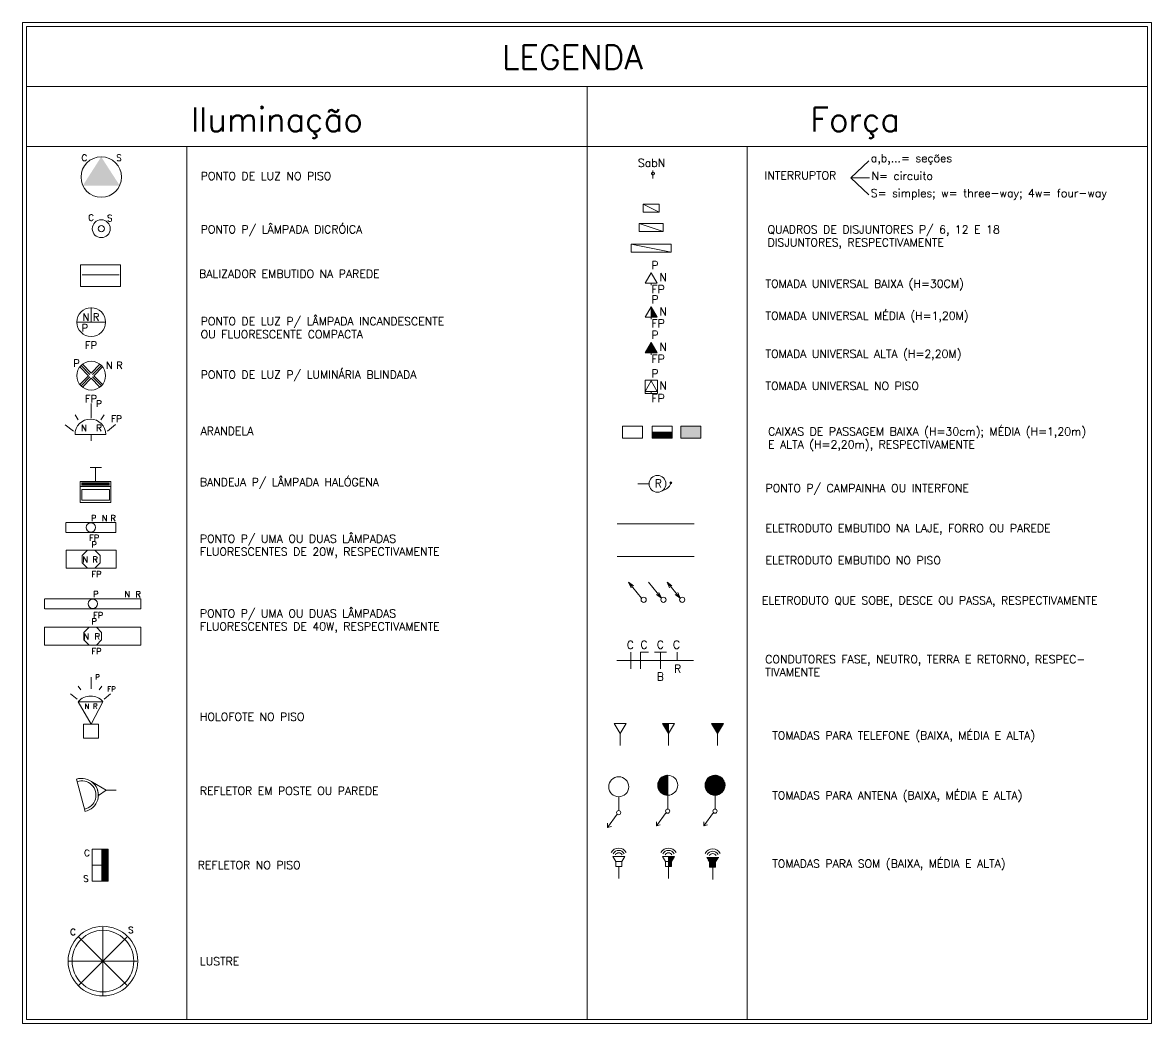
# Model space of a CAD drawing. Header units: metres. Extents: x 500 to 621, y -238 to -209.
# Drawn here: x 607.09 to 621.19, y -226.23 to -213.72 of the extents above; entities that cross this region are included whole.
import ezdxf

# ---------------------------------------------------------------- set-up
doc = ezdxf.new("R2010")
doc.units = ezdxf.units.M
doc.header["$LTSCALE"] = 6
doc.header["$MEASUREMENT"] = 0
doc.linetypes.add('HIDDEN', pattern=[0.375, 0.25, -0.125])
doc.layers.get('0').update_dxf_attribs({"lineweight": 0})
doc.styles.add('ROMANS', font='romans.shx', dxfattribs={"width": 0.7})

msp = doc.modelspace()

# ---------------------------------------------------------------- linework, layer by layer
at = {"color": 4}
for p, q in [((607.088, -213.723), (607.088, -226.225)), ((607.088, -213.723), (621.188, -213.723)), ((621.188, -213.723), (621.188, -226.225)), ((609.138, -215.273), (609.138, -226.175)), ((616.138, -215.273), (616.138, -226.175)), ((614.962, -215.573), (614.962, -215.673)), ((614.84, -215.99), (615.04, -216.09)), ((614.84, -216.09), (614.84, -215.99)), ((614.84, -215.99), (615.04, -215.99)), ((615.04, -215.99), (615.04, -216.09)), ((615.04, -216.09), (614.84, -216.09)), ((614.79, -216.231), (615.09, -216.331)), ((614.79, -216.331), (614.79, -216.231)), ((614.79, -216.231), (615.09, -216.231)), ((615.09, -216.231), (615.09, -216.331)), ((615.09, -216.331), (614.79, -216.331)), ((614.69, -216.49), (615.19, -216.59)), ((614.69, -216.59), (614.69, -216.49)), ((614.69, -216.49), (615.19, -216.49)), ((615.19, -216.49), (615.19, -216.59)), ((615.19, -216.59), (614.69, -216.59)), ((614.865, -216.978), (614.94, -216.848)), ((614.94, -216.848), (614.865, -216.978)), ((614.94, -216.848), (614.865, -216.978)), ((615.015, -216.978), (614.94, -216.848)), ((614.865, -216.978), (615.015, -216.978)), ((614.94, -216.978), (614.94, -217.003)), ((614.865, -217.404), (614.94, -217.274)), ((614.94, -217.274), (614.865, -217.404)), ((614.94, -217.274), (614.865, -217.404)), ((614.94, -217.404), (614.94, -217.274)), ((615.015, -217.404), (614.94, -217.274)), ((614.865, -217.404), (615.015, -217.404)), ((614.94, -217.404), (614.94, -217.429)), ((614.865, -217.849), (614.94, -217.719)), ((614.94, -217.719), (614.865, -217.849)), ((614.94, -217.719), (614.865, -217.849)), ((614.94, -217.849), (614.94, -217.719)), ((615.015, -217.849), (614.94, -217.719)), ((614.865, -217.849), (615.015, -217.849)), ((614.94, -217.849), (614.94, -217.874)), ((614.865, -218.33), (614.94, -218.2)), ((614.94, -218.2), (614.865, -218.33)), ((614.94, -218.2), (614.865, -218.33)), ((615.015, -218.33), (614.94, -218.2)), ((614.865, -218.33), (615.015, -218.33)), ((614.94, -218.33), (614.94, -218.355)), ((614.583, -218.913), (614.583, -218.763)), ((614.583, -218.763), (614.833, -218.763)), ((614.833, -218.763), (614.833, -218.913)), ((614.951, -218.913), (614.951, -218.763)), ((614.951, -218.763), (615.201, -218.763)), ((615.201, -218.763), (615.201, -218.913)), ((615.309, -218.913), (615.309, -218.763)), ((615.309, -218.763), (615.559, -218.763)), ((615.559, -218.763), (615.559, -218.913)), ((614.833, -218.913), (614.583, -218.913)), ((614.951, -218.838), (615.201, -218.838)), ((615.201, -218.913), (614.951, -218.913)), ((615.559, -218.913), (615.309, -218.913)), ((614.82, -220.911), (614.658, -220.715)), ((614.658, -220.715), (614.718, -220.757)), ((614.658, -220.715), (614.688, -220.782)), ((615.067, -220.911), (614.905, -220.715)), ((615.301, -220.911), (615.139, -220.715)), ((615.139, -220.715), (615.199, -220.757)), ((615.139, -220.715), (615.169, -220.782)), ((615.067, -220.911), (615.007, -220.869)), ((615.067, -220.911), (615.037, -220.844)), ((615.301, -220.911), (615.271, -220.844)), ((614.686, -221.587), (614.686, -221.797)), ((614.805, -221.587), (614.905, -221.587)), ((614.805, -221.587), (614.805, -221.797)), ((614.979, -221.587), (615.132, -221.587)), ((615.054, -221.587), (615.054, -221.797)), ((615.264, -221.586), (615.264, -221.691)), ((614.509, -221.692), (615.467, -221.692)), ((607.088, -226.225), (621.188, -226.225))]:
    msp.add_line(p, q, dxfattribs=at)
at = {"color": 6}
for p, q in [((607.138, -213.773), (607.138, -226.175)), ((607.138, -213.773), (621.138, -213.773)), ((621.138, -213.773), (621.138, -226.175)), ((607.138, -214.523), (621.138, -214.523)), ((614.138, -214.523), (614.138, -226.175)), ((607.138, -215.273), (621.138, -215.273)), ((614.514, -219.985), (615.478, -219.985)), ((607.138, -226.175), (621.138, -226.175))]:
    msp.add_line(p, q, dxfattribs=at)
at = {"color": 2}
for p, q in [((617.657, -215.449), (617.433, -215.662)), ((617.433, -215.662), (617.657, -215.875)), ((617.433, -215.662), (617.666, -215.662)), ((614.479, -222.477), (614.554, -222.602)), ((614.479, -222.477), (614.629, -222.477)), ((614.554, -222.602), (614.629, -222.477)), ((615.081, -222.477), (615.156, -222.602)), ((615.081, -222.477), (615.231, -222.477)), ((615.156, -222.549), (615.084, -222.477)), ((615.156, -222.558), (615.089, -222.491)), ((615.156, -222.54), (615.093, -222.477)), ((615.156, -222.531), (615.102, -222.477)), ((615.156, -222.522), (615.11, -222.477)), ((615.156, -222.513), (615.119, -222.477)), ((615.156, -222.505), (615.128, -222.477)), ((615.156, -222.496), (615.137, -222.477)), ((615.156, -222.487), (615.146, -222.477)), ((615.156, -222.478), (615.155, -222.477)), ((615.156, -222.602), (615.231, -222.477)), ((615.156, -222.602), (615.156, -222.477)), ((615.692, -222.477), (615.767, -222.602)), ((615.692, -222.477), (615.842, -222.477)), ((615.787, -222.569), (615.695, -222.477)), ((615.784, -222.574), (615.7, -222.491)), ((615.79, -222.563), (615.704, -222.477)), ((615.794, -222.558), (615.713, -222.477)), ((615.797, -222.552), (615.722, -222.477)), ((615.8, -222.547), (615.731, -222.477)), ((615.803, -222.541), (615.739, -222.477)), ((615.807, -222.536), (615.748, -222.477)), ((615.81, -222.53), (615.757, -222.477)), ((615.813, -222.525), (615.766, -222.477)), ((615.767, -222.602), (615.842, -222.477)), ((615.817, -222.519), (615.775, -222.477)), ((615.82, -222.514), (615.784, -222.477)), ((615.823, -222.508), (615.792, -222.477)), ((615.827, -222.503), (615.801, -222.477)), ((615.83, -222.497), (615.81, -222.477)), ((615.833, -222.491), (615.819, -222.477)), ((615.837, -222.486), (615.828, -222.477)), ((615.84, -222.48), (615.837, -222.477)), ((614.554, -222.752), (614.554, -222.602)), ((615.156, -222.566), (615.102, -222.513)), ((615.156, -222.575), (615.115, -222.535)), ((615.156, -222.584), (615.129, -222.557)), ((615.156, -222.593), (615.142, -222.579)), ((615.156, -222.602), (615.155, -222.601)), ((615.156, -222.752), (615.156, -222.602)), ((615.78, -222.58), (615.714, -222.513)), ((615.777, -222.585), (615.727, -222.535)), ((615.774, -222.591), (615.74, -222.557)), ((615.77, -222.596), (615.753, -222.579)), ((615.767, -222.602), (615.767, -222.601)), ((615.767, -222.752), (615.767, -222.602)), ((615.146, -223.302), (615.035, -223.191)), ((615.146, -223.284), (615.042, -223.18)), ((615.146, -223.267), (615.049, -223.17)), ((615.146, -223.249), (615.058, -223.161)), ((615.146, -223.231), (615.067, -223.153)), ((615.146, -223.214), (615.077, -223.145)), ((615.146, -223.196), (615.088, -223.139)), ((615.146, -223.178), (615.101, -223.133)), ((615.146, -223.161), (615.114, -223.129)), ((615.146, -223.143), (615.129, -223.126)), ((615.146, -223.125), (615.145, -223.125)), ((615.146, -223.375), (615.146, -223.125)), ((615.79, -223.363), (615.624, -223.197)), ((615.798, -223.359), (615.628, -223.189)), ((615.807, -223.354), (615.633, -223.18)), ((615.814, -223.348), (615.639, -223.173)), ((615.821, -223.342), (615.645, -223.165)), ((615.828, -223.335), (615.651, -223.159)), ((615.834, -223.328), (615.659, -223.153)), ((615.84, -223.321), (615.666, -223.147)), ((615.845, -223.313), (615.674, -223.142)), ((615.85, -223.304), (615.683, -223.137)), ((615.854, -223.295), (615.692, -223.133)), ((615.857, -223.285), (615.702, -223.13)), ((615.86, -223.274), (615.713, -223.127)), ((615.862, -223.263), (615.724, -223.125)), ((615.862, -223.25), (615.737, -223.125)), ((615.862, -223.236), (615.751, -223.125)), ((615.859, -223.22), (615.767, -223.128)), ((615.852, -223.2), (615.786, -223.135)), ((615.146, -223.373), (615.021, -223.248)), ((615.146, -223.355), (615.022, -223.231)), ((615.129, -223.373), (615.022, -223.267)), ((615.146, -223.337), (615.025, -223.217)), ((615.106, -223.368), (615.027, -223.29)), ((615.146, -223.32), (615.03, -223.204)), ((615.064, -223.344), (615.051, -223.331)), ((615.735, -223.375), (615.612, -223.252)), ((615.748, -223.374), (615.613, -223.239)), ((615.759, -223.373), (615.614, -223.228)), ((615.72, -223.373), (615.614, -223.267)), ((615.77, -223.37), (615.617, -223.217)), ((615.704, -223.37), (615.617, -223.283)), ((615.78, -223.367), (615.62, -223.207)), ((615.682, -223.362), (615.625, -223.305)), ((614.534, -223.569), (614.534, -223.394)), ((615.146, -223.55), (615.146, -223.375)), ((615.737, -223.55), (615.737, -223.375)), ((614.515, -223.61), (614.396, -223.778)), ((615.126, -223.59), (615.007, -223.758)), ((615.718, -223.59), (615.599, -223.758)), ((614.396, -223.778), (614.442, -223.765)), ((615.007, -223.758), (615.007, -223.705)), ((615.007, -223.758), (615.053, -223.745)), ((615.599, -223.758), (615.599, -223.705)), ((615.599, -223.758), (615.645, -223.745)), ((614.497, -224.204), (614.459, -224.141)), ((614.459, -224.141), (614.609, -224.141)), ((614.572, -224.204), (614.609, -224.141)), ((615.081, -224.141), (615.118, -224.204)), ((615.081, -224.141), (615.231, -224.141)), ((615.156, -224.266), (615.156, -224.141)), ((615.202, -224.188), (615.156, -224.142)), ((615.2, -224.192), (615.156, -224.148)), ((615.197, -224.197), (615.156, -224.155)), ((615.195, -224.201), (615.156, -224.162)), ((615.191, -224.204), (615.156, -224.169)), ((615.184, -224.204), (615.156, -224.175)), ((615.177, -224.204), (615.156, -224.182)), ((615.17, -224.204), (615.156, -224.189)), ((615.205, -224.184), (615.162, -224.141)), ((615.207, -224.18), (615.168, -224.141)), ((615.21, -224.176), (615.175, -224.141)), ((615.212, -224.171), (615.182, -224.141)), ((615.215, -224.167), (615.189, -224.141)), ((615.193, -224.204), (615.231, -224.141)), ((615.217, -224.163), (615.195, -224.141)), ((615.22, -224.159), (615.202, -224.141)), ((615.222, -224.155), (615.209, -224.141)), ((615.225, -224.15), (615.216, -224.141)), ((615.228, -224.146), (615.222, -224.141)), ((615.23, -224.142), (615.229, -224.141)), ((615.633, -224.151), (615.783, -224.151)), ((615.696, -224.213), (615.633, -224.151)), ((615.702, -224.213), (615.64, -224.151)), ((615.689, -224.213), (615.642, -224.167)), ((615.709, -224.213), (615.647, -224.151)), ((615.716, -224.213), (615.653, -224.151)), ((615.682, -224.213), (615.653, -224.184)), ((615.723, -224.213), (615.66, -224.151)), ((615.729, -224.213), (615.667, -224.151)), ((615.736, -224.213), (615.673, -224.151)), ((615.743, -224.213), (615.68, -224.151)), ((615.747, -224.211), (615.687, -224.151)), ((615.749, -224.206), (615.694, -224.151)), ((615.752, -224.202), (615.7, -224.151)), ((615.754, -224.198), (615.707, -224.151)), ((615.757, -224.194), (615.714, -224.151)), ((615.759, -224.19), (615.721, -224.151)), ((615.762, -224.185), (615.727, -224.151)), ((615.765, -224.181), (615.734, -224.151)), ((615.767, -224.177), (615.741, -224.151)), ((615.77, -224.173), (615.748, -224.151)), ((615.772, -224.169), (615.754, -224.151)), ((615.775, -224.164), (615.761, -224.151)), ((615.777, -224.16), (615.768, -224.151)), ((615.78, -224.156), (615.774, -224.151)), ((615.782, -224.152), (615.781, -224.151)), ((614.572, -224.204), (614.497, -224.204)), ((614.497, -224.204), (614.497, -224.265)), ((614.572, -224.204), (614.497, -224.204)), ((614.497, -224.265), (614.572, -224.265)), ((614.534, -224.416), (614.534, -224.266)), ((614.572, -224.265), (614.572, -224.204)), ((615.193, -224.204), (615.118, -224.204)), ((615.118, -224.204), (615.118, -224.265)), ((615.193, -224.204), (615.118, -224.204)), ((615.118, -224.265), (615.193, -224.265)), ((615.164, -224.204), (615.156, -224.195)), ((615.157, -224.204), (615.156, -224.202)), ((615.193, -224.246), (615.156, -224.209)), ((615.193, -224.253), (615.156, -224.216)), ((615.193, -224.26), (615.156, -224.222)), ((615.192, -224.265), (615.156, -224.229)), ((615.185, -224.265), (615.156, -224.236)), ((615.178, -224.265), (615.156, -224.243)), ((615.172, -224.265), (615.156, -224.249)), ((615.165, -224.265), (615.156, -224.256)), ((615.158, -224.265), (615.156, -224.263)), ((615.156, -224.416), (615.156, -224.266)), ((615.193, -224.24), (615.157, -224.204)), ((615.193, -224.233), (615.164, -224.204)), ((615.193, -224.226), (615.17, -224.204)), ((615.193, -224.219), (615.177, -224.204)), ((615.193, -224.213), (615.184, -224.204)), ((615.193, -224.206), (615.191, -224.204)), ((615.193, -224.265), (615.193, -224.204)), ((615.675, -224.213), (615.663, -224.201)), ((615.745, -224.213), (615.67, -224.213)), ((615.67, -224.213), (615.67, -224.275)), ((615.745, -224.213), (615.67, -224.213)), ((615.73, -224.275), (615.67, -224.215)), ((615.724, -224.275), (615.67, -224.222)), ((615.717, -224.275), (615.67, -224.229)), ((615.71, -224.275), (615.67, -224.235)), ((615.704, -224.275), (615.67, -224.242)), ((615.697, -224.275), (615.67, -224.249)), ((615.69, -224.275), (615.67, -224.255)), ((615.683, -224.275), (615.67, -224.262)), ((615.677, -224.275), (615.67, -224.269)), ((615.67, -224.275), (615.745, -224.275)), ((615.737, -224.275), (615.675, -224.213)), ((615.744, -224.275), (615.682, -224.213)), ((615.745, -224.27), (615.689, -224.213)), ((615.745, -224.263), (615.696, -224.213)), ((615.745, -224.256), (615.702, -224.213)), ((615.708, -224.426), (615.708, -224.276)), ((615.745, -224.249), (615.709, -224.213)), ((615.745, -224.243), (615.716, -224.213)), ((615.745, -224.236), (615.723, -224.213)), ((615.745, -224.229), (615.729, -224.213)), ((615.745, -224.223), (615.736, -224.213)), ((615.745, -224.216), (615.743, -224.213)), ((615.745, -224.275), (615.745, -224.213))]:
    msp.add_line(p, q, dxfattribs=at)
at = {"color": 3}
for p, q in [((608.31, -216.748), (607.812, -216.748)), ((607.812, -216.748), (607.812, -217.019)), ((608.31, -217.019), (608.31, -216.748)), ((607.834, -216.873), (608.295, -216.873)), ((607.812, -217.019), (608.31, -217.019)), ((607.945, -217.467), (607.945, -217.284)), ((607.765, -217.467), (608.125, -217.467)), ((607.913, -218.134), (607.803, -218.024)), ((607.929, -218.118), (607.818, -218.007)), ((607.945, -218.102), (607.835, -217.992)), ((608.055, -217.992), (607.945, -218.102)), ((608.072, -218.007), (607.961, -218.118)), ((608.087, -218.024), (607.977, -218.134)), ((607.913, -218.134), (607.803, -218.244)), ((607.929, -218.15), (607.818, -218.261)), ((607.945, -218.166), (607.835, -218.277)), ((608.055, -218.277), (607.945, -218.166)), ((608.072, -218.261), (607.961, -218.15)), ((608.087, -218.244), (607.977, -218.134)), ((607.945, -218.665), (607.945, -218.483)), ((607.783, -218.686), (607.743, -218.625)), ((608.067, -218.686), (608.107, -218.625)), ((607.722, -218.827), (607.621, -218.746)), ((608.148, -218.827), (608.247, -218.744)), ((607.945, -218.868), (607.743, -218.868)), ((607.945, -218.868), (608.127, -218.868)), ((607.945, -218.868), (607.945, -218.949)), ((608.074, -219.282), (607.932, -219.282)), ((607.999, -219.282), (608.074, -219.282)), ((607.999, -219.457), (607.999, -219.282)), ((608.19, -219.457), (607.809, -219.457)), ((607.809, -219.457), (607.809, -219.717)), ((608.19, -219.519), (607.815, -219.519)), ((607.83, -219.469), (607.83, -219.507)), ((607.84, -219.469), (607.84, -219.507)), ((607.85, -219.469), (607.85, -219.507)), ((607.86, -219.469), (607.86, -219.507)), ((607.87, -219.469), (607.87, -219.507)), ((607.88, -219.469), (607.88, -219.507)), ((607.89, -219.469), (607.89, -219.507)), ((607.9, -219.469), (607.9, -219.507)), ((607.91, -219.469), (607.91, -219.507)), ((607.92, -219.469), (607.92, -219.507)), ((607.93, -219.469), (607.93, -219.507)), ((607.94, -219.469), (607.94, -219.507)), ((607.95, -219.469), (607.95, -219.507)), ((607.96, -219.469), (607.96, -219.507)), ((607.97, -219.469), (607.97, -219.507)), ((607.98, -219.469), (607.98, -219.507)), ((607.99, -219.469), (607.99, -219.507)), ((608, -219.469), (608, -219.507)), ((608.01, -219.469), (608.01, -219.507)), ((608.02, -219.469), (608.02, -219.507)), ((608.03, -219.469), (608.03, -219.507)), ((608.04, -219.469), (608.04, -219.507)), ((608.05, -219.469), (608.05, -219.507)), ((608.06, -219.469), (608.06, -219.507)), ((608.07, -219.469), (608.07, -219.507)), ((608.08, -219.469), (608.08, -219.507)), ((608.09, -219.469), (608.09, -219.507)), ((608.1, -219.469), (608.1, -219.507)), ((608.11, -219.469), (608.11, -219.507)), ((608.12, -219.469), (608.12, -219.507)), ((608.121, -219.469), (608.121, -219.507)), ((608.131, -219.469), (608.131, -219.507)), ((608.141, -219.469), (608.141, -219.507)), ((608.151, -219.469), (608.151, -219.507)), ((608.161, -219.469), (608.161, -219.507)), ((608.171, -219.469), (608.171, -219.507)), ((608.19, -219.717), (608.19, -219.457)), ((607.827, -219.556), (608.172, -219.556)), ((607.827, -219.687), (607.827, -219.556)), ((608.172, -219.556), (608.172, -219.687)), ((607.809, -219.717), (608.19, -219.717)), ((608.172, -219.687), (607.827, -219.687)), ((607.63, -219.969), (607.63, -220.091)), ((607.631, -219.969), (608.253, -219.969)), ((607.631, -220.091), (608.253, -220.091)), ((608.254, -219.969), (608.254, -220.091)), ((607.634, -220.314), (608.256, -220.314)), ((607.634, -220.314), (607.634, -220.538)), ((607.899, -220.315), (607.834, -220.38)), ((607.834, -220.38), (607.834, -220.472)), ((607.9, -220.315), (607.899, -220.315)), ((608.056, -220.38), (607.991, -220.315)), ((608.056, -220.472), (608.056, -220.38)), ((608.257, -220.314), (608.257, -220.538)), ((607.834, -220.472), (607.899, -220.537)), ((607.991, -220.537), (608.056, -220.472)), ((607.634, -220.538), (608.256, -220.538)), ((607.899, -220.537), (607.9, -220.537)), ((607.991, -220.537), (607.991, -220.537)), ((607.363, -220.921), (607.363, -221.046)), ((607.364, -220.921), (608.564, -220.921)), ((608.565, -220.921), (608.565, -221.046)), ((607.364, -221.046), (608.564, -221.046)), ((607.919, -221.187), (607.918, -221.187)), ((607.363, -221.276), (608.564, -221.276)), ((607.363, -221.276), (607.363, -221.499)), ((607.918, -221.277), (607.853, -221.342)), ((607.853, -221.342), (607.853, -221.434)), ((608.074, -221.342), (608.01, -221.277)), ((608.074, -221.434), (608.074, -221.342)), ((608.565, -221.276), (608.565, -221.499)), ((607.363, -221.499), (608.564, -221.499)), ((607.853, -221.434), (607.918, -221.499)), ((607.918, -221.499), (607.918, -221.499)), ((608.009, -221.499), (608.01, -221.499)), ((608.01, -221.499), (608.074, -221.434)), ((607.946, -222.044), (607.946, -221.898)), ((607.817, -222.06), (607.784, -222.011)), ((608.043, -222.06), (608.076, -222.011)), ((607.768, -222.173), (607.687, -222.108)), ((607.946, -222.206), (607.784, -222.206)), ((607.784, -222.206), (607.945, -222.486)), ((607.945, -222.486), (608.092, -222.206)), ((607.946, -222.206), (608.092, -222.206)), ((608.108, -222.173), (608.188, -222.107)), ((607.847, -222.486), (607.847, -222.662)), ((608.035, -222.486), (607.847, -222.486)), ((608.035, -222.662), (608.035, -222.486)), ((607.847, -222.662), (608.035, -222.662)), ((607.76, -223.174), (607.868, -223.578)), ((607.961, -223.212), (608.133, -223.313)), ((608.133, -223.313), (608.036, -223.377)), ((608.133, -223.313), (608.256, -223.313)), ((607.959, -224.05), (607.959, -224.45)), ((607.959, -224.45), (607.959, -224.05)), ((607.959, -224.45), (607.959, -224.05)), ((608.159, -224.05), (607.959, -224.05)), ((608.159, -224.05), (607.959, -224.05)), ((608.159, -224.05), (607.959, -224.05)), ((608.076, -224.056), (608.076, -224.444)), ((608.086, -224.056), (608.086, -224.444)), ((608.096, -224.056), (608.096, -224.444)), ((608.106, -224.056), (608.106, -224.444)), ((608.116, -224.056), (608.116, -224.444)), ((608.126, -224.056), (608.126, -224.444)), ((608.136, -224.056), (608.136, -224.444)), ((608.146, -224.056), (608.146, -224.444)), ((608.159, -224.45), (608.159, -224.05)), ((608.159, -224.45), (608.159, -224.05)), ((608.159, -224.45), (608.159, -224.05)), ((608.159, -224.25), (607.959, -224.25)), ((607.959, -224.45), (608.159, -224.45)), ((608.159, -224.45), (607.959, -224.45)), ((608.159, -224.45), (607.959, -224.45)), ((608.092, -225.447), (608.092, -225.022)), ((608.092, -225.447), (607.791, -225.147)), ((608.092, -225.447), (608.392, -225.147)), ((608.092, -225.447), (607.667, -225.447)), ((608.092, -225.447), (607.791, -225.747)), ((608.092, -225.447), (608.092, -225.872)), ((608.092, -225.447), (608.392, -225.747)), ((608.092, -225.447), (608.516, -225.447))]:
    msp.add_line(p, q, dxfattribs=at)
at = {"color": 4, "linetype": 'Continuous'}
for p, q in [((614.866, -218.192), (614.866, -218.355)), ((615.017, -218.192), (614.866, -218.192)), ((615.017, -218.355), (615.017, -218.192)), ((614.866, -218.355), (615.017, -218.355)), ((614.951, -218.838), (614.951, -218.838)), ((614.951, -218.839), (614.952, -218.838)), ((614.951, -218.84), (614.953, -218.838)), ((614.951, -218.841), (614.954, -218.838)), ((614.951, -218.842), (614.955, -218.838)), ((614.951, -218.843), (614.956, -218.838)), ((614.951, -218.844), (614.957, -218.838)), ((614.951, -218.845), (614.958, -218.838)), ((614.951, -218.845), (614.958, -218.838)), ((614.951, -218.846), (614.959, -218.838)), ((614.951, -218.847), (614.96, -218.838)), ((614.951, -218.848), (614.961, -218.838)), ((614.951, -218.849), (614.962, -218.838)), ((614.951, -218.85), (614.963, -218.838)), ((614.951, -218.851), (614.964, -218.838)), ((614.951, -218.852), (614.965, -218.838)), ((614.951, -218.852), (614.966, -218.838)), ((614.951, -218.853), (614.966, -218.838)), ((614.951, -218.854), (614.967, -218.838)), ((614.951, -218.855), (614.968, -218.838)), ((614.951, -218.856), (614.969, -218.838)), ((614.951, -218.857), (614.97, -218.838)), ((614.951, -218.858), (614.971, -218.838)), ((614.951, -218.859), (614.972, -218.838)), ((614.951, -218.86), (614.973, -218.838)), ((614.951, -218.86), (614.973, -218.838)), ((614.951, -218.861), (614.974, -218.838)), ((614.951, -218.862), (614.975, -218.838)), ((614.951, -218.863), (614.976, -218.838)), ((614.951, -218.864), (614.977, -218.838)), ((614.951, -218.865), (614.978, -218.838)), ((614.951, -218.866), (614.979, -218.838)), ((614.951, -218.867), (614.98, -218.838)), ((614.951, -218.868), (614.981, -218.838)), ((614.951, -218.868), (614.981, -218.838)), ((614.951, -218.869), (614.982, -218.838)), ((614.951, -218.87), (614.983, -218.838)), ((614.951, -218.871), (614.984, -218.838)), ((614.951, -218.872), (614.985, -218.838)), ((614.951, -218.873), (614.986, -218.838)), ((614.951, -218.874), (614.987, -218.838)), ((614.951, -218.875), (614.988, -218.838)), ((614.951, -218.875), (614.989, -218.838)), ((614.951, -218.876), (614.989, -218.838)), ((614.951, -218.877), (614.99, -218.838)), ((614.951, -218.878), (614.991, -218.838)), ((614.951, -218.879), (614.992, -218.838)), ((614.951, -218.88), (614.993, -218.838)), ((614.951, -218.881), (614.994, -218.838)), ((614.951, -218.882), (614.995, -218.838)), ((614.951, -218.883), (614.996, -218.838)), ((614.951, -218.883), (614.996, -218.838)), ((614.951, -218.884), (614.997, -218.838)), ((614.951, -218.885), (614.998, -218.838)), ((614.951, -218.886), (614.999, -218.838)), ((614.951, -218.887), (615, -218.838)), ((614.951, -218.888), (615.001, -218.838)), ((614.951, -218.889), (615.002, -218.838)), ((614.951, -218.89), (615.003, -218.838)), ((614.951, -218.891), (615.004, -218.838)), ((614.951, -218.891), (615.004, -218.838)), ((614.951, -218.892), (615.005, -218.838)), ((614.951, -218.893), (615.006, -218.838)), ((614.951, -218.894), (615.007, -218.838)), ((614.951, -218.895), (615.008, -218.838)), ((614.951, -218.896), (615.009, -218.838)), ((614.951, -218.897), (615.01, -218.838)), ((614.951, -218.898), (615.011, -218.838)), ((614.951, -218.898), (615.011, -218.838)), ((614.951, -218.899), (615.012, -218.838)), ((614.951, -218.9), (615.013, -218.838)), ((614.951, -218.901), (615.014, -218.838)), ((614.951, -218.902), (615.015, -218.838)), ((614.951, -218.903), (615.016, -218.838)), ((614.951, -218.904), (615.017, -218.838)), ((614.951, -218.905), (615.018, -218.838)), ((614.951, -218.906), (615.019, -218.838)), ((614.951, -218.906), (615.019, -218.838)), ((614.951, -218.907), (615.02, -218.838)), ((614.951, -218.908), (615.021, -218.838)), ((614.951, -218.909), (615.022, -218.838)), ((614.951, -218.91), (615.023, -218.838)), ((614.951, -218.911), (615.024, -218.838)), ((614.951, -218.912), (615.025, -218.838)), ((614.951, -218.913), (615.026, -218.838)), ((614.952, -218.913), (615.027, -218.838)), ((614.952, -218.913), (615.027, -218.838)), ((614.953, -218.913), (615.028, -218.838)), ((614.954, -218.913), (615.029, -218.838)), ((614.955, -218.913), (615.03, -218.838)), ((614.956, -218.913), (615.031, -218.838)), ((614.957, -218.913), (615.032, -218.838)), ((614.958, -218.913), (615.033, -218.838)), ((614.959, -218.913), (615.034, -218.838)), ((614.959, -218.913), (615.034, -218.838)), ((614.96, -218.913), (615.035, -218.838)), ((614.961, -218.913), (615.036, -218.838)), ((614.962, -218.913), (615.037, -218.838)), ((614.963, -218.913), (615.038, -218.838)), ((614.964, -218.913), (615.039, -218.838)), ((614.965, -218.913), (615.04, -218.838)), ((614.966, -218.913), (615.041, -218.838)), ((614.967, -218.913), (615.042, -218.838)), ((614.967, -218.913), (615.042, -218.838)), ((614.968, -218.913), (615.043, -218.838)), ((614.969, -218.913), (615.044, -218.838)), ((614.97, -218.913), (615.045, -218.838)), ((614.971, -218.913), (615.046, -218.838)), ((614.972, -218.913), (615.047, -218.838)), ((614.973, -218.913), (615.048, -218.838)), ((614.974, -218.913), (615.049, -218.838)), ((614.974, -218.913), (615.049, -218.838)), ((614.975, -218.913), (615.05, -218.838)), ((614.976, -218.913), (615.051, -218.838)), ((614.977, -218.913), (615.052, -218.838)), ((614.978, -218.913), (615.053, -218.838)), ((614.979, -218.913), (615.054, -218.838)), ((614.98, -218.913), (615.055, -218.838)), ((614.981, -218.913), (615.056, -218.838)), ((614.982, -218.913), (615.057, -218.838)), ((614.982, -218.913), (615.057, -218.838)), ((614.983, -218.913), (615.058, -218.838)), ((614.984, -218.913), (615.059, -218.838)), ((614.985, -218.913), (615.06, -218.838)), ((614.986, -218.913), (615.061, -218.838)), ((614.987, -218.913), (615.062, -218.838)), ((614.988, -218.913), (615.063, -218.838)), ((614.989, -218.913), (615.064, -218.838)), ((614.99, -218.913), (615.065, -218.838)), ((614.99, -218.913), (615.065, -218.838)), ((614.991, -218.913), (615.066, -218.838)), ((614.992, -218.913), (615.067, -218.838)), ((614.993, -218.913), (615.068, -218.838)), ((614.994, -218.913), (615.069, -218.838)), ((614.995, -218.913), (615.07, -218.838)), ((614.996, -218.913), (615.071, -218.838)), ((614.997, -218.913), (615.072, -218.838)), ((614.997, -218.913), (615.072, -218.838)), ((614.998, -218.913), (615.073, -218.838)), ((614.999, -218.913), (615.074, -218.838)), ((615, -218.913), (615.075, -218.838)), ((615.001, -218.913), (615.076, -218.838)), ((615.002, -218.913), (615.077, -218.838)), ((615.003, -218.913), (615.078, -218.838)), ((615.004, -218.913), (615.079, -218.838)), ((615.005, -218.913), (615.08, -218.838)), ((615.005, -218.913), (615.08, -218.838)), ((615.006, -218.913), (615.081, -218.838)), ((615.007, -218.913), (615.082, -218.838)), ((615.008, -218.913), (615.083, -218.838)), ((615.009, -218.913), (615.084, -218.838)), ((615.01, -218.913), (615.085, -218.838)), ((615.011, -218.913), (615.086, -218.838)), ((615.012, -218.913), (615.087, -218.838)), ((615.012, -218.913), (615.087, -218.838)), ((615.013, -218.913), (615.088, -218.838)), ((615.014, -218.913), (615.089, -218.838)), ((615.015, -218.913), (615.09, -218.838)), ((615.016, -218.913), (615.091, -218.838)), ((615.017, -218.913), (615.092, -218.838)), ((615.018, -218.913), (615.093, -218.838)), ((615.019, -218.913), (615.094, -218.838)), ((615.02, -218.913), (615.095, -218.838)), ((615.02, -218.913), (615.095, -218.838)), ((615.021, -218.913), (615.096, -218.838)), ((615.022, -218.913), (615.097, -218.838)), ((615.023, -218.913), (615.098, -218.838)), ((615.024, -218.913), (615.099, -218.838)), ((615.025, -218.913), (615.1, -218.838)), ((615.026, -218.913), (615.101, -218.838)), ((615.027, -218.913), (615.102, -218.838)), ((615.028, -218.913), (615.103, -218.838)), ((615.028, -218.913), (615.103, -218.838)), ((615.029, -218.913), (615.104, -218.838)), ((615.03, -218.913), (615.105, -218.838)), ((615.031, -218.913), (615.106, -218.838)), ((615.032, -218.913), (615.107, -218.838)), ((615.033, -218.913), (615.108, -218.838)), ((615.034, -218.913), (615.109, -218.838)), ((615.035, -218.913), (615.11, -218.838)), ((615.035, -218.913), (615.11, -218.838)), ((615.036, -218.913), (615.111, -218.838)), ((615.037, -218.913), (615.112, -218.838)), ((615.038, -218.913), (615.113, -218.838)), ((615.039, -218.913), (615.114, -218.838)), ((615.04, -218.913), (615.115, -218.838)), ((615.041, -218.913), (615.116, -218.838)), ((615.042, -218.913), (615.117, -218.838)), ((615.043, -218.913), (615.118, -218.838)), ((615.043, -218.913), (615.118, -218.838)), ((615.044, -218.913), (615.119, -218.838)), ((615.045, -218.913), (615.12, -218.838)), ((615.046, -218.913), (615.121, -218.838)), ((615.047, -218.913), (615.122, -218.838)), ((615.048, -218.913), (615.123, -218.838)), ((615.049, -218.913), (615.124, -218.838)), ((615.05, -218.913), (615.125, -218.838)), ((615.051, -218.913), (615.126, -218.838)), ((615.051, -218.913), (615.126, -218.838)), ((615.052, -218.913), (615.127, -218.838)), ((615.053, -218.913), (615.128, -218.838)), ((615.054, -218.913), (615.129, -218.838)), ((615.055, -218.913), (615.13, -218.838)), ((615.056, -218.913), (615.131, -218.838)), ((615.057, -218.913), (615.132, -218.838)), ((615.058, -218.913), (615.133, -218.838)), ((615.058, -218.913), (615.133, -218.838)), ((615.059, -218.913), (615.134, -218.838)), ((615.06, -218.913), (615.135, -218.838)), ((615.061, -218.913), (615.136, -218.838)), ((615.062, -218.913), (615.137, -218.838)), ((615.063, -218.913), (615.138, -218.838)), ((615.064, -218.913), (615.139, -218.838)), ((615.065, -218.913), (615.14, -218.838)), ((615.066, -218.913), (615.141, -218.838)), ((615.066, -218.913), (615.141, -218.838)), ((615.067, -218.913), (615.142, -218.838)), ((615.068, -218.913), (615.143, -218.838)), ((615.069, -218.913), (615.144, -218.838)), ((615.07, -218.913), (615.145, -218.838)), ((615.071, -218.913), (615.146, -218.838)), ((615.072, -218.913), (615.147, -218.838)), ((615.073, -218.913), (615.148, -218.838)), ((615.073, -218.913), (615.148, -218.838)), ((615.074, -218.913), (615.149, -218.838)), ((615.075, -218.913), (615.15, -218.838)), ((615.076, -218.913), (615.151, -218.838)), ((615.077, -218.913), (615.152, -218.838)), ((615.078, -218.913), (615.153, -218.838)), ((615.079, -218.913), (615.154, -218.838)), ((615.08, -218.913), (615.155, -218.838)), ((615.081, -218.913), (615.156, -218.838)), ((615.081, -218.913), (615.156, -218.838)), ((615.082, -218.913), (615.157, -218.838)), ((615.083, -218.913), (615.158, -218.838)), ((615.084, -218.913), (615.159, -218.838)), ((615.085, -218.913), (615.16, -218.838)), ((615.086, -218.913), (615.161, -218.838)), ((615.087, -218.913), (615.162, -218.838)), ((615.088, -218.913), (615.163, -218.838)), ((615.089, -218.913), (615.164, -218.838)), ((615.089, -218.913), (615.164, -218.838)), ((615.09, -218.913), (615.165, -218.838)), ((615.091, -218.913), (615.166, -218.838)), ((615.092, -218.913), (615.167, -218.838)), ((615.093, -218.913), (615.168, -218.838)), ((615.094, -218.913), (615.169, -218.838)), ((615.095, -218.913), (615.17, -218.838)), ((615.096, -218.913), (615.171, -218.838)), ((615.096, -218.913), (615.171, -218.838)), ((615.097, -218.913), (615.172, -218.838)), ((615.098, -218.913), (615.173, -218.838)), ((615.099, -218.913), (615.174, -218.838)), ((615.1, -218.913), (615.175, -218.838)), ((615.101, -218.913), (615.176, -218.838)), ((615.102, -218.913), (615.177, -218.838)), ((615.103, -218.913), (615.178, -218.838)), ((615.104, -218.913), (615.179, -218.838)), ((615.104, -218.913), (615.179, -218.838)), ((615.105, -218.913), (615.18, -218.838)), ((615.106, -218.913), (615.181, -218.838)), ((615.107, -218.913), (615.182, -218.838)), ((615.108, -218.913), (615.183, -218.838)), ((615.109, -218.913), (615.184, -218.838)), ((615.11, -218.913), (615.185, -218.838)), ((615.111, -218.913), (615.186, -218.838)), ((615.111, -218.913), (615.186, -218.838)), ((615.112, -218.913), (615.187, -218.838)), ((615.113, -218.913), (615.188, -218.838)), ((615.114, -218.913), (615.189, -218.838)), ((615.115, -218.913), (615.19, -218.838)), ((615.116, -218.913), (615.191, -218.838)), ((615.117, -218.913), (615.192, -218.838)), ((615.118, -218.913), (615.193, -218.838)), ((615.119, -218.913), (615.194, -218.838)), ((615.119, -218.913), (615.194, -218.838)), ((615.12, -218.913), (615.195, -218.838)), ((615.121, -218.913), (615.196, -218.838)), ((615.122, -218.913), (615.197, -218.838)), ((615.123, -218.913), (615.198, -218.838)), ((615.124, -218.913), (615.199, -218.838)), ((615.125, -218.913), (615.2, -218.838)), ((615.126, -218.913), (615.201, -218.838)), ((615.127, -218.913), (615.201, -218.838)), ((615.127, -218.913), (615.201, -218.839)), ((615.128, -218.913), (615.201, -218.84)), ((615.129, -218.913), (615.201, -218.841)), ((615.13, -218.913), (615.201, -218.842)), ((615.131, -218.913), (615.201, -218.843)), ((615.132, -218.913), (615.201, -218.844)), ((615.133, -218.913), (615.201, -218.845)), ((615.134, -218.913), (615.201, -218.846)), ((615.134, -218.913), (615.201, -218.846)), ((615.135, -218.913), (615.201, -218.847)), ((615.136, -218.913), (615.201, -218.848)), ((615.137, -218.913), (615.201, -218.849)), ((615.138, -218.913), (615.201, -218.85)), ((615.139, -218.913), (615.201, -218.851)), ((615.14, -218.913), (615.201, -218.852)), ((615.141, -218.913), (615.201, -218.853)), ((615.142, -218.913), (615.201, -218.854)), ((615.142, -218.913), (615.201, -218.854)), ((615.143, -218.913), (615.201, -218.855)), ((615.144, -218.913), (615.201, -218.856)), ((615.145, -218.913), (615.201, -218.857)), ((615.146, -218.913), (615.201, -218.858)), ((615.147, -218.913), (615.201, -218.859)), ((615.148, -218.913), (615.201, -218.86)), ((615.149, -218.913), (615.201, -218.861)), ((615.149, -218.913), (615.201, -218.861)), ((615.15, -218.913), (615.201, -218.862)), ((615.151, -218.913), (615.201, -218.863)), ((615.152, -218.913), (615.201, -218.864)), ((615.153, -218.913), (615.201, -218.865)), ((615.154, -218.913), (615.201, -218.866)), ((615.155, -218.913), (615.201, -218.867)), ((615.156, -218.913), (615.201, -218.868)), ((615.157, -218.913), (615.201, -218.869)), ((615.157, -218.913), (615.201, -218.869)), ((615.158, -218.913), (615.201, -218.87)), ((615.159, -218.913), (615.201, -218.871)), ((615.16, -218.913), (615.201, -218.872)), ((615.161, -218.913), (615.201, -218.873)), ((615.162, -218.913), (615.201, -218.874)), ((615.163, -218.913), (615.201, -218.875)), ((615.164, -218.913), (615.201, -218.876)), ((615.165, -218.913), (615.201, -218.877)), ((615.165, -218.913), (615.201, -218.877)), ((615.166, -218.913), (615.201, -218.878)), ((615.167, -218.913), (615.201, -218.879)), ((615.168, -218.913), (615.201, -218.88)), ((615.169, -218.913), (615.201, -218.881)), ((615.17, -218.913), (615.201, -218.882)), ((615.171, -218.913), (615.201, -218.883)), ((615.172, -218.913), (615.201, -218.884)), ((615.172, -218.913), (615.201, -218.884)), ((615.173, -218.913), (615.201, -218.885)), ((615.174, -218.913), (615.201, -218.886)), ((615.175, -218.913), (615.201, -218.887)), ((615.176, -218.913), (615.201, -218.888)), ((615.177, -218.913), (615.201, -218.889)), ((615.178, -218.913), (615.201, -218.89)), ((615.179, -218.913), (615.201, -218.891)), ((615.18, -218.913), (615.201, -218.892)), ((615.18, -218.913), (615.201, -218.892)), ((615.181, -218.913), (615.201, -218.893)), ((615.182, -218.913), (615.201, -218.894)), ((615.183, -218.913), (615.201, -218.895)), ((615.184, -218.913), (615.201, -218.896)), ((615.185, -218.913), (615.201, -218.897)), ((615.186, -218.913), (615.201, -218.898)), ((615.187, -218.913), (615.201, -218.899)), ((615.188, -218.913), (615.201, -218.899)), ((615.188, -218.913), (615.201, -218.9)), ((615.189, -218.913), (615.201, -218.901)), ((615.19, -218.913), (615.201, -218.902)), ((615.191, -218.913), (615.201, -218.903)), ((615.192, -218.913), (615.201, -218.904)), ((615.193, -218.913), (615.201, -218.905)), ((615.194, -218.913), (615.201, -218.906)), ((615.195, -218.913), (615.201, -218.907)), ((615.195, -218.913), (615.201, -218.907)), ((615.196, -218.913), (615.201, -218.908)), ((615.197, -218.913), (615.201, -218.909)), ((615.198, -218.913), (615.201, -218.91)), ((615.199, -218.913), (615.201, -218.911)), ((615.2, -218.913), (615.201, -218.912)), ((614.913, -219.485), (614.773, -219.485))]:
    msp.add_line(p, q, dxfattribs=at)
at = {"color": 6, "linetype": 'HIDDEN'}
msp.add_line((614.514, -220.392), (615.478, -220.392), dxfattribs=at)
for p, q in [((615.301, -220.911), (615.241, -220.869)), ((614.396, -223.778), (614.396, -223.725))]:
    msp.add_line(p, q)
at = {"color": 3}
for centre, radius in [((608.071, -215.653), 0.253), ((608.071, -216.298), 0.112), ((608.071, -216.298), 0.0391), ((607.945, -217.465), 0.18), ((607.945, -218.134), 0.18), ((607.942, -220.03), 0.0582), ((607.964, -220.983), 0.0582), ((608.092, -225.447), 0.435), ((608.092, -225.447), 0.385)]:
    msp.add_circle(centre, radius, dxfattribs=at)
at = {"color": 4, "linetype": 'Continuous'}
for centre, radius in [((615.018, -219.485), 0.105), ((615.186, -219.472), 0.0133), ((615.186, -219.473), 0.00664), ((615.188, -219.472), 0.00252)]:
    msp.add_circle(centre, radius, dxfattribs=at)
at = {"color": 2}
for centre, radius in [((614.846, -220.933), 0.0324), ((615.093, -220.933), 0.0324), ((615.327, -220.933), 0.0324), ((614.534, -223.592), 0.0259), ((615.145, -223.573), 0.0259), ((615.737, -223.573), 0.0259)]:
    msp.add_circle(centre, radius, dxfattribs=at)
at = {"color": 4}
for start, end in [(0, 180), (180, 0)]:
    msp.add_arc((614.962, -215.609), 0.0187, start, end, dxfattribs=at)
at = {"color": 3}
for centre, radius, start, end in [((607.935, -218.868), 0.192, 0, 180), ((607.938, -222.341), 0.205, 41.2952, 138.7048), ((607.826, -223.373), 0.209, 281.4167, 108.5833), ((607.826, -223.373), 0.179, 281.4167, 108.5833), ((607.826, -223.373), 0.208, 356.1989, 37.4223)]:
    msp.add_arc(centre, radius, start, end, dxfattribs=at)
at = {"color": 4, "linetype": 'Continuous'}
msp.add_arc((615.055, -219.433), 0.138, 280.507, 339.2295, dxfattribs=at)
at = {"color": 2}
for centre, radius, start, end in [((614.534, -223.269), 0.125, 90, 269.9999), ((614.534, -223.269), 0.125, 270, 90), ((615.146, -223.25), 0.125, 90, 269.9999), ((615.146, -223.25), 0.125, 270, 90), ((615.737, -223.25), 0.125, 90, 269.9999), ((615.737, -223.25), 0.125, 270, 90), ((614.534, -224.141), 0.107, 27.2221, 152.7779), ((615.156, -224.141), 0.107, 27.2221, 152.7779), ((615.708, -224.151), 0.107, 27.2221, 152.7779), ((614.534, -224.141), 0.0774, 27.2221, 152.7779), ((614.534, -224.141), 0.0474, 27.2221, 152.7779), ((615.156, -224.141), 0.0774, 27.2221, 152.7779), ((615.156, -224.141), 0.0474, 27.2221, 152.7779), ((615.708, -224.151), 0.0774, 27.2221, 152.7779), ((615.708, -224.151), 0.0474, 27.2221, 152.7779)]:
    msp.add_arc(centre, radius, start, end, dxfattribs=at)
at = {"color": 3}
msp.add_solid([(608.07, -215.401), (607.841, -215.759), (608.301, -215.759)], dxfattribs=at)
at = {"color": 4}
for points in [[(614.94, -217.404), (615.015, -217.404), (614.94, -217.274)], [(614.865, -217.849), (614.94, -217.849), (614.94, -217.719)], [(614.94, -217.849), (615.015, -217.849), (614.94, -217.719)], [(615.309, -218.763), (615.559, -218.763), (615.309, -218.913), (615.559, -218.913)]]:
    msp.add_solid(points, dxfattribs=at)

# ---------------------------------------------------------------- texts
at = {"color": 6, "style": 'ROMANS'}
for s, p in [('LEGENDA', (613.075, -214.307)), ('Iluminação', (609.191, -215.084)), ('Força', (616.929, -215.084))]:
    msp.add_text(s, height=0.3, dxfattribs=at).set_placement(p)
at = {"color": 2, "style": 'ROMANS'}
for s, height, p in [('C', 0.08, (607.823, -215.452)), ('S', 0.08, (608.258, -215.452)), ('SabN', 0.1, (614.773, -215.526)), ('a,b,...= seções', 0.1, (617.683, -215.466)), ('INTERRUPTOR', 0.1, (616.356, -215.682)), ('N= circuito', 0.1, (617.692, -215.689)), ('PONTO DE LUZ NO PISO', 0.1, (609.312, -215.69)), ('S= simples; w= three-way; 4w= four-way', 0.1, (617.683, -215.903)), ('C', 0.08, (607.908, -216.2)), ('S', 0.08, (608.142, -216.206)), ('PONTO P/ LÂMPADA DICRÓICA', 0.1, (609.312, -216.356)), ('QUADROS DE DISJUNTORES P/ 6, 12 E 18', 0.1, (616.393, -216.358)), ('DISJUNTORES, RESPECTIVAMENTE', 0.1, (616.393, -216.52)), ('BALIZADOR EMBUTIDO NA PAREDE', 0.1, (609.293, -216.912)), ('TOMADA UNIVERSAL BAIXA (H=30CM)', 0.1, (616.368, -217.035)), ('PONTO DE LUZ P/ LÂMPADA INCANDESCENTE', 0.1, (609.312, -217.504)), ('TOMADA UNIVERSAL MÉDIA (H=1,20M)', 0.1, (616.368, -217.435)), ('OU FLUORESCENTE COMPACTA', 0.1, (609.312, -217.666)), ('TOMADA UNIVERSAL ALTA (H=2,20M)', 0.1, (616.368, -217.911)), ('PONTO DE LUZ P/ LUMINÁRIA BLINDADA', 0.1, (609.312, -218.171)), ('TOMADA UNIVERSAL NO PISO', 0.1, (616.368, -218.312)), ('ARANDELA', 0.1, (609.312, -218.875)), ('CAIXAS DE PASSAGEM BAIXA (H=30cm); MÉDIA (H=1,20m)', 0.1, (616.4, -218.881)), ('E ALTA (H=2,20m), RESPECTIVAMENTE', 0.1, (616.4, -219.043)), ('BANDEJA P/ LÂMPADA HALÓGENA', 0.1, (609.302, -219.514)), ('PONTO P/ CAMPAINHA OU INTERFONE', 0.1, (616.368, -219.589)), ('PONTO P/ UMA OU DUAS LÂMPADAS ', 0.1, (609.302, -220.22)), ('ELETRODUTO EMBUTIDO NA LAJE, FORRO OU PAREDE', 0.1, (616.368, -220.09)), ('FLUORESCENTES DE 20W, RESPECTIVAMENTE', 0.1, (609.302, -220.382)), ('ELETRODUTO EMBUTIDO NO PISO', 0.1, (616.368, -220.49)), ('ELETRODUTO QUE SOBE, DESCE OU PASSA, RESPECTIVAMENTE', 0.1, (616.323, -220.991)), ('PONTO P/ UMA OU DUAS LÂMPADAS', 0.1, (609.302, -221.154)), ('FLUORESCENTES DE 40W, RESPECTIVAMENTE', 0.1, (609.302, -221.316)), ('CONDUTORES FASE, NEUTRO, TERRA E RETORNO, RESPEC-', 0.1, (616.364, -221.726)), ('TIVAMENTE', 0.1, (616.364, -221.888)), ('HOLOFOTE NO PISO', 0.1, (609.302, -222.444)), ('TOMADAS PARA TELEFONE (BAIXA, MÉDIA E ALTA)', 0.1, (616.452, -222.678)), ('REFLETOR EM POSTE OU PAREDE', 0.1, (609.302, -223.37)), ('TOMADAS PARA ANTENA (BAIXA, MÉDIA E ALTA)', 0.1, (616.452, -223.426)), ('C', 0.08, (607.856, -224.135)), ('TOMADAS PARA SOM (BAIXA, MÉDIA E ALTA)', 0.1, (616.452, -224.279)), ('REFLETOR NO PISO', 0.1, (609.276, -224.297)), ('S', 0.08, (607.845, -224.456)), ('S', 0.08, (608.406, -225.098)), ('C', 0.08, (607.682, -225.123)), ('LUSTRE', 0.1, (609.302, -225.499))]:
    msp.add_text(s, height=height, dxfattribs=at).set_placement(p)
at = {"color": 2, "linetype": 'Continuous', "style": 'ROMANS'}
for tag, p, s, flags in [('P', (614.942, -216.805), '100.0', 13), ('N', (615.042, -216.955), '', 4), ('FP', (614.942, -217.105), '1.0', 13), ('P', (614.942, -217.231), '100.0', 13), ('N', (615.042, -217.381), '', 4), ('FP', (614.942, -217.531), '1.0', 13), ('P', (614.942, -217.675), '100.0', 13), ('N', (615.042, -217.825), '', 4), ('FP', (614.942, -217.975), '1.0', 13), ('P', (614.942, -218.157), '100.0', 13), ('N', (615.042, -218.307), '', 4), ('FP', (614.942, -218.466), '1.0', 13)]:
    msp.add_attdef(tag, p, s, height=0.1, dxfattribs=dict(at, flags=flags))
at = {"color": 2, "style": 'ROMANS'}
for tag, p, s, height, flags in [('N', (607.837, -217.448), '', 0.09, 4), ('P', (607.825, -217.582), '100', 0.09, 13), ('FP', (607.868, -217.798), '1.0', 0.09, 13), ('P', (607.72, -218.023), '100', 0.09, 13), ('N', (608.13, -218.05), '', 0.09, 4), ('FP', (607.868, -218.467), '1.0', 0.09, 13), ('P', (608.006, -218.524), '100.0', 0.081, 13), ('FP', (608.193, -218.713), '1.0', 0.081, 13), ('N', (607.817, -218.827), '', 0.081, 4), ('R', (608.006, -218.827), '', 0.081, 4), ('P', (607.943, -219.95), '27.67', 0.075, 1), ('N', (608.077, -219.95), '', 0.075, 4), ('R', (608.185, -219.951), '', 0.075, 4), ('FP', (607.921, -220.197), '0.34', 0.075, 13), ('P', (607.949, -220.282), '47.3', 0.075, 1), ('N', (607.838, -220.466), '', 0.075, 4), ('R', (607.961, -220.467), '', 0.075, 4), ('FP', (607.949, -220.651), '0.5', 0.075, 13), ('P', (607.969, -220.899), '47.3', 0.075, 1), ('N', (608.362, -220.902), '', 0.075, 4), ('R', (608.498, -220.903), '', 0.075, 4), ('P', (607.949, -221.24), '100.98', 0.075, 1), ('FP', (607.969, -221.164), '0.5', 0.075, 13), ('N', (607.85, -221.428), '', 0.075, 4), ('R', (607.988, -221.429), '', 0.075, 4), ('C', (615.008, -221.544), '', 0.1, 1), ('C', (615.211, -221.544), '', 0.1, 1), ('FP', (607.949, -221.613), '0.9', 0.075, 13), ('P', (607.995, -221.93), '100.0', 0.0648, 13), ('FP', (608.145, -222.081), '1.0', 0.0648, 13), ('N', (607.862, -222.296), '', 0.0648, 4), ('R', (607.967, -222.296), '', 0.0648, 4)]:
    msp.add_attdef(tag, p, s, height=height, dxfattribs=dict(at, flags=flags))
for tag, p, height in [('R', (607.965, -217.447), 0.09), ('R', (608.258, -218.049), 0.09), ('C', (614.634, -221.547), 0.1), ('C', (614.804, -221.545), 0.1), ('R', (615.226, -221.844), 0.1), ('B', (615.01, -221.943), 0.1)]:
    msp.add_attdef(tag, p, '', height=height, dxfattribs=at)
at = {"color": 2, "linetype": 'Continuous', "style": 'ROMANS'}
msp.add_attdef('R', (614.984, -219.529), '', height=0.1, dxfattribs=at)

doc.saveas('drawing.dxf')
